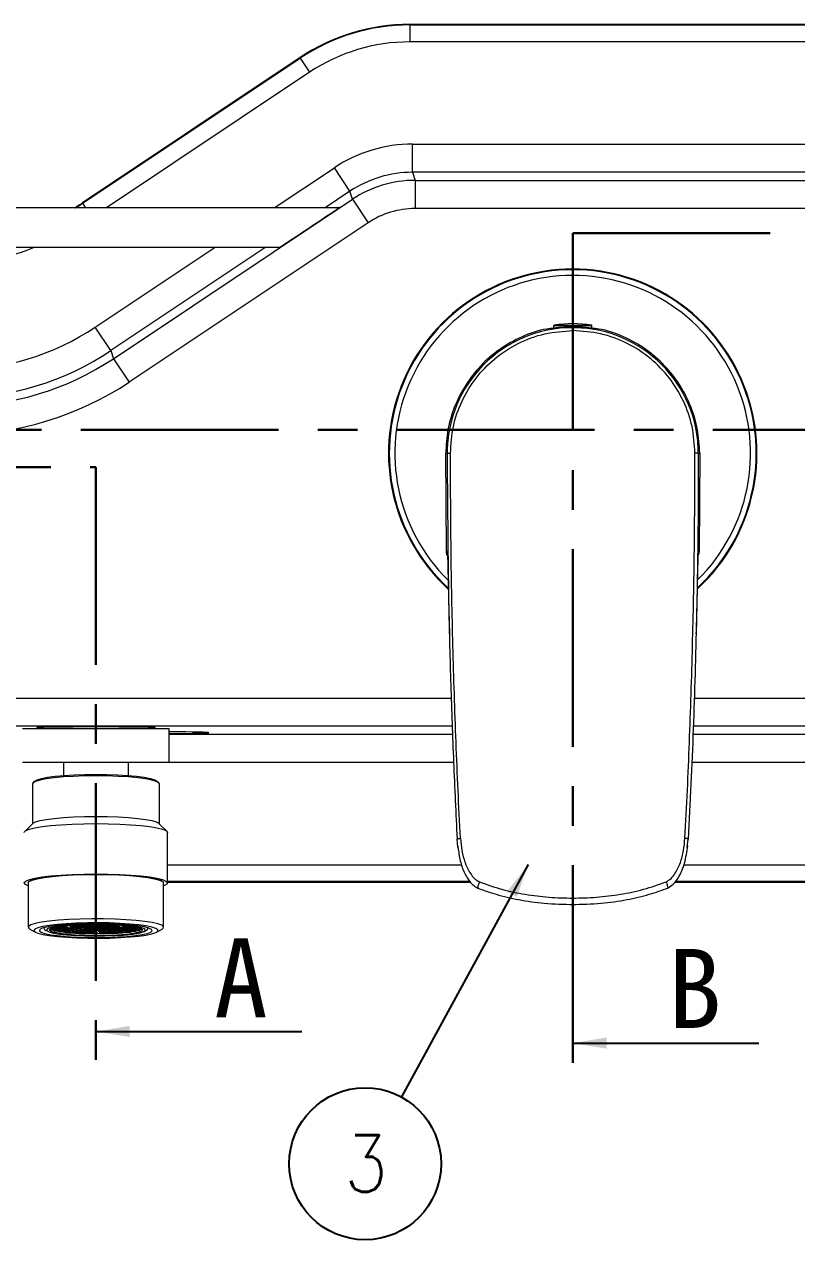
# Model space of a CAD drawing. Extents: x 14808 to 20058, y -13198 to -11680.
# Drawn here: x 14981.6 to 15050.1, y -12928.8 to -12821.1 of the extents above; entities that cross this region are included whole.
import ezdxf

# ---------------------------------------------------------------- set-up
doc = ezdxf.new("R2010")
doc.units = 0
doc.header["$LTSCALE"] = 7
doc.header["$MEASUREMENT"] = 0
doc.linetypes.add('CENTER', pattern=[2, 1.25, -0.25, 0.25, -0.25])
doc.layers.get('0').update_dxf_attribs({"color": 2, "linetype": 'CONTINUOUS'})
doc.styles.add('GHS', font='romans', dxfattribs={"bigfont": 'ghs'})
doc.styles.add('TEXTSTYLE_0', font='txt.shx', dxfattribs={"width": 0.8, "bigfont": 'whgtxt.shx'})
doc.dimstyles.new('STANDARD$7', dxfattribs={"dimtxt": 3.5, "dimasz": 3, "dimexe": 1, "dimexo": 0.0625, "dimgap": 1, "dimtad": 1, "dimdec": 4, "dimzin": 0, "dimdsep": 46, "dimtxsty": 'GHS', "dimcen": 1, "dimclrt": 2, "dimadec": 0, "dimazin": 0, "dimtfac": 1, "dimtdec": 4, "dimtofl": 0, "dimtmove": 0, "dimatfit": 3, "dimfxl": 1, "dimtolj": 1, "dimtzin": 0, "dimarcsym": 0})

# ---------------------------------------------------------------- blocks, each defined once
blk = doc.blocks.new('A$C47D7712E')
at = {"color": 2}
blk.add_circle((3.366, 3.366), 3.366, dxfattribs=at)
at = {"color": 2, "insert": (3.41, 3.376), "char_height": 2.5, "width": 5.41323, "attachment_point": 5, "style": 'TEXTSTYLE_0'}
blk.add_mtext('{\\W0.9;3}', dxfattribs=at)
blk = doc.blocks.new('A$C25E94B78')
at = {"color": 1, "linetype": 'CENTER', "lineweight": 30}
for p, q in [((-20.5, 9.745), (-20.5, -27.655)), ((-20.5, 9.745), (7.125, 9.745)), ((22.458, 1.04), (-106.438, 1.04)), ((-94.375, -0.619), (-41.625, -0.619)), ((-41.625, -0.619), (-41.625, -27.832))]:
    blk.add_line(p, q, dxfattribs=at)
blk = doc.blocks.new('A$C28CA061E')
at = {"color": 7, "linetype": 'Continuous', "lineweight": 15}
for p, q in [((70.149, 40.481), (70.157, 40.454)), ((105.625, 40.481), (70.149, 40.481)), ((70.157, 40.454), (105.599, 40.454)), ((70.157, 40.454), (70.157, 39.704)), ((105.599, 39.704), (70.157, 39.704)), ((65.296, 39.011), (55.649, 32.58)), ((55.657, 32.554), (65.304, 38.985)), ((65.304, 38.985), (65.296, 39.011)), ((65.304, 38.985), (65.72, 38.361)), ((70.28, 33.929), (70.28, 35.178)), ((70.28, 35.178), (107.349, 35.178)), ((67.506, 33.089), (66.813, 34.129)), ((70.28, 33.929), (70.388, 33.571)), ((107.349, 33.929), (70.28, 33.929)), ((70.388, 33.571), (107.14, 33.571)), ((70.388, 33.571), (70.388, 32.322)), ((67.614, 32.732), (67.506, 33.089)), ((67.014, 32.356), (6, 32.356)), ((55.649, 32.58), (55.657, 32.554)), ((57.023, 25.671), (67.614, 32.732)), ((67.614, 32.732), (68.308, 31.692)), ((107.14, 32.322), (70.388, 32.322)), ((68.308, 31.692), (57.716, 24.631)), ((6, 30.606), (64.389, 30.606)), ((56.915, 26.028), (56.221, 27.068)), ((76.525, 27.131), (76.525, 27.022)), ((77.052, 27.035), (76.816, 27.017)), ((77.934, 27.017), (77.813, 27.026)), ((78.225, 27.022), (78.225, 27.131)), ((56.915, 26.028), (57.023, 25.671)), ((57.023, 25.671), (57.716, 24.631)), ((71.837, 22.026), (71.833, 21.969)), ((82.918, 21.946), (82.913, 22.026)), ((71.779, 17.146), (71.75, 21.481)), ((71.81, 21.481), (71.75, 21.481)), ((83, 21.481), (82.971, 17.146)), ((71.906, 13.541), (71.907, 13.48)), ((82.843, 13.48), (82.844, 13.541)), ((59.5, 9.282), (53, 9.282)), ((53.625, 9.324), (53.625, 9.282)), ((58.875, 9.282), (58.875, 9.324)), ((59.5, 7.782), (59.5, 9.282)), ((59.5, 7.782), (53, 7.782)), ((54.813, 7.782), (54.813, 7.206)), ((57.688, 7.206), (57.688, 7.782)), ((53.438, 6.841), (53.438, 5.065)), ((53.534, 6.959), (53.46, 6.886)), ((59.04, 6.886), (58.966, 6.959)), ((59.063, 5.065), (59.063, 6.841)), ((53.46, 5.087), (53.1, 4.733)), ((59.4, 4.733), (59.04, 5.087)), ((59.425, 2.451), (59.425, 4.683)), ((72.292, 4.038), (72.254, 4.393)), ((82.452, 4.016), (82.496, 4.393)), ((53.25, 2.451), (53.25, 0.486)), ((59.25, 0.486), (59.25, 2.451)), ((59.425, 2.481), (72.847, 2.481)), ((81.89, 2.481), (105.625, 2.481)), ((54.729, 0.541), (54.844, 0.534)), ((54.844, 0.556), (54.844, 0.534)), ((54.844, 0.534), (54.995, 0.547)), ((54.983, 0.569), (54.974, 0.57)), ((54.995, 0.547), (54.983, 0.569)), ((55.058, 0.57), (55.208, 0.582)), ((55.07, 0.547), (55.058, 0.57)), ((55.07, 0.57), (55.07, 0.547)), ((55.231, 0.537), (55.07, 0.547)), ((55.208, 0.582), (55.37, 0.572)), ((55.231, 0.581), (55.231, 0.537)), ((55.381, 0.55), (55.231, 0.537)), ((55.241, 0.592), (55.242, 0.59)), ((55.242, 0.592), (55.242, 0.59)), ((55.242, 0.59), (55.403, 0.58)), ((55.273, 0.529), (55.423, 0.542)), ((55.37, 0.572), (55.381, 0.55)), ((55.403, 0.602), (55.403, 0.58)), ((55.403, 0.58), (55.554, 0.593)), ((55.423, 0.542), (55.585, 0.532)), ((55.595, 0.585), (55.445, 0.573)), ((55.445, 0.573), (55.456, 0.55)), ((55.446, 0.54), (55.446, 0.497)), ((55.456, 0.574), (55.456, 0.55)), ((55.456, 0.55), (55.618, 0.54)), ((55.554, 0.593), (55.545, 0.609)), ((55.757, 0.575), (55.595, 0.585)), ((55.618, 0.584), (55.618, 0.54)), ((55.618, 0.54), (55.768, 0.553)), ((55.619, 0.612), (55.629, 0.593)), ((55.629, 0.613), (55.629, 0.593)), ((55.629, 0.593), (55.79, 0.583)), ((55.81, 0.545), (55.659, 0.532)), ((55.768, 0.553), (55.757, 0.575)), ((55.79, 0.618), (55.79, 0.583)), ((55.79, 0.583), (55.94, 0.596)), ((55.971, 0.535), (55.81, 0.545)), ((55.982, 0.588), (55.832, 0.576)), ((55.832, 0.576), (55.843, 0.553)), ((55.832, 0.543), (55.832, 0.5)), ((55.843, 0.577), (55.843, 0.553)), ((55.843, 0.553), (56.005, 0.543)), ((55.929, 0.618), (55.89, 0.621)), ((55.94, 0.596), (55.929, 0.618)), ((56.144, 0.578), (55.982, 0.588)), ((56.06, 0.624), (56.004, 0.619)), ((56.004, 0.619), (56.015, 0.596)), ((56.005, 0.587), (56.005, 0.543)), ((56.005, 0.543), (56.155, 0.556)), ((56.015, 0.62), (56.015, 0.596)), ((56.015, 0.596), (56.177, 0.586)), ((56.196, 0.548), (56.046, 0.535)), ((56.155, 0.556), (56.144, 0.578)), ((56.177, 0.625), (56.177, 0.586)), ((56.177, 0.586), (56.327, 0.599)), ((56.358, 0.538), (56.196, 0.548)), ((56.369, 0.591), (56.218, 0.579)), ((56.218, 0.579), (56.23, 0.556)), ((56.219, 0.546), (56.219, 0.503)), ((56.23, 0.58), (56.23, 0.556)), ((56.23, 0.556), (56.391, 0.546)), ((56.316, 0.621), (56.263, 0.625)), ((56.327, 0.599), (56.316, 0.621)), ((56.53, 0.581), (56.369, 0.591)), ((56.413, 0.624), (56.391, 0.622)), ((56.391, 0.622), (56.402, 0.6)), ((56.391, 0.59), (56.391, 0.546)), ((56.391, 0.546), (56.542, 0.559)), ((56.402, 0.623), (56.402, 0.6)), ((56.402, 0.6), (56.564, 0.59)), ((56.583, 0.551), (56.433, 0.538)), ((56.433, 0.538), (56.444, 0.516)), ((56.444, 0.539), (56.444, 0.516)), ((56.542, 0.559), (56.53, 0.581)), ((56.564, 0.622), (56.564, 0.59)), ((56.564, 0.59), (56.714, 0.602)), ((56.745, 0.541), (56.583, 0.551)), ((56.755, 0.594), (56.605, 0.582)), ((56.605, 0.582), (56.616, 0.559)), ((56.606, 0.549), (56.606, 0.506)), ((56.616, 0.583), (56.616, 0.559)), ((56.616, 0.559), (56.778, 0.549)), ((56.714, 0.602), (56.706, 0.618)), ((56.756, 0.518), (56.745, 0.541)), ((56.917, 0.584), (56.755, 0.594)), ((56.778, 0.593), (56.778, 0.549)), ((56.778, 0.549), (56.928, 0.562)), ((56.782, 0.616), (56.789, 0.603)), ((56.789, 0.616), (56.789, 0.603)), ((56.789, 0.603), (56.95, 0.593)), ((56.97, 0.554), (56.82, 0.541)), ((56.82, 0.541), (56.831, 0.519)), ((56.831, 0.542), (56.831, 0.519)), ((56.928, 0.562), (56.917, 0.584)), ((56.95, 0.609), (56.95, 0.593)), ((56.95, 0.593), (57.077, 0.603)), ((57.132, 0.544), (56.97, 0.554)), ((57.142, 0.597), (56.992, 0.585)), ((56.992, 0.585), (57.003, 0.562)), ((56.993, 0.553), (56.993, 0.509)), ((57.003, 0.586), (57.003, 0.562)), ((57.003, 0.562), (57.165, 0.552)), ((57.143, 0.521), (57.132, 0.544)), ((57.304, 0.587), (57.142, 0.597)), ((57.165, 0.596), (57.165, 0.552)), ((57.165, 0.552), (57.315, 0.565)), ((57.315, 0.565), (57.304, 0.587)), ((57.381, 0.583), (57.39, 0.565)), ((57.39, 0.582), (57.39, 0.565)), ((57.39, 0.565), (57.552, 0.555)), ((57.552, 0.567), (57.552, 0.555)), ((57.552, 0.555), (57.613, 0.56)), ((57.67, 0.554), (57.593, 0.548)), ((57.593, 0.548), (57.604, 0.525)), ((57.604, 0.548), (57.604, 0.525)), ((57.766, 0.542), (57.766, 0.515)), ((53.322, 0.404), (53.566, 0.268)), ((54.214, 0.401), (54.294, 0.396)), ((54.328, 0.404), (54.217, 0.411)), ((54.306, 0.373), (54.269, 0.37)), ((54.291, 0.448), (54.305, 0.449)), ((54.347, 0.366), (54.292, 0.361)), ((54.294, 0.396), (54.306, 0.373)), ((54.305, 0.449), (54.467, 0.439)), ((54.32, 0.363), (54.32, 0.351)), ((54.328, 0.448), (54.328, 0.404)), ((54.478, 0.417), (54.328, 0.404)), ((54.338, 0.457), (54.335, 0.463)), ((54.338, 0.464), (54.338, 0.457)), ((54.5, 0.447), (54.338, 0.457)), ((54.509, 0.356), (54.347, 0.366)), ((54.369, 0.396), (54.519, 0.409)), ((54.381, 0.374), (54.369, 0.396)), ((54.37, 0.364), (54.37, 0.336)), ((54.381, 0.397), (54.381, 0.374)), ((54.542, 0.364), (54.381, 0.374)), ((54.415, 0.324), (54.52, 0.333)), ((54.43, 0.488), (54.477, 0.492)), ((54.562, 0.325), (54.451, 0.316)), ((54.467, 0.439), (54.478, 0.417)), ((54.477, 0.492), (54.639, 0.482)), ((54.5, 0.491), (54.5, 0.447)), ((54.65, 0.46), (54.5, 0.447)), ((54.504, 0.321), (54.504, 0.305)), ((54.508, 0.505), (54.511, 0.501)), ((54.52, 0.333), (54.509, 0.356)), ((54.511, 0.506), (54.511, 0.501)), ((54.511, 0.501), (54.672, 0.491)), ((54.519, 0.409), (54.681, 0.399)), ((54.541, 0.44), (54.692, 0.452)), ((54.553, 0.417), (54.541, 0.44)), ((54.542, 0.407), (54.542, 0.364)), ((54.692, 0.376), (54.542, 0.364)), ((54.553, 0.441), (54.553, 0.417)), ((54.714, 0.407), (54.553, 0.417)), ((54.723, 0.315), (54.562, 0.325)), ((54.584, 0.356), (54.734, 0.369)), ((54.595, 0.334), (54.584, 0.356)), ((54.584, 0.324), (54.584, 0.29)), ((54.595, 0.357), (54.595, 0.334)), ((54.757, 0.324), (54.595, 0.334)), ((54.624, 0.284), (54.735, 0.293)), ((54.639, 0.482), (54.65, 0.46)), ((54.776, 0.285), (54.671, 0.276)), ((54.672, 0.533), (54.672, 0.491)), ((54.672, 0.491), (54.822, 0.503)), ((54.811, 0.526), (54.678, 0.534)), ((54.681, 0.399), (54.692, 0.376)), ((54.692, 0.452), (54.853, 0.442)), ((54.714, 0.483), (54.864, 0.495)), ((54.725, 0.461), (54.714, 0.483)), ((54.714, 0.451), (54.714, 0.407)), ((54.865, 0.42), (54.714, 0.407)), ((54.735, 0.293), (54.723, 0.315)), ((54.725, 0.484), (54.725, 0.461)), ((54.887, 0.45), (54.725, 0.461)), ((54.734, 0.369), (54.896, 0.359)), ((54.756, 0.399), (54.906, 0.412)), ((54.767, 0.377), (54.756, 0.399)), ((54.757, 0.367), (54.757, 0.324)), ((54.907, 0.336), (54.757, 0.324)), ((54.767, 0.4), (54.767, 0.377)), ((54.929, 0.367), (54.767, 0.377)), ((54.938, 0.275), (54.776, 0.285)), ((54.798, 0.316), (54.948, 0.328)), ((54.81, 0.293), (54.798, 0.316)), ((54.81, 0.317), (54.81, 0.293)), ((54.971, 0.283), (54.81, 0.293)), ((54.822, 0.503), (54.811, 0.526)), ((54.819, 0.282), (54.819, 0.257)), ((54.853, 0.442), (54.865, 0.42)), ((54.864, 0.495), (55.026, 0.485)), ((54.887, 0.494), (54.887, 0.45)), ((55.037, 0.463), (54.887, 0.45)), ((54.894, 0.248), (54.949, 0.253)), ((54.896, 0.359), (54.907, 0.336)), ((54.906, 0.412), (55.068, 0.402)), ((54.928, 0.443), (55.078, 0.455)), ((54.94, 0.42), (54.928, 0.443)), ((54.929, 0.41), (54.929, 0.367)), ((55.079, 0.379), (54.929, 0.367)), ((54.949, 0.253), (54.938, 0.275)), ((54.94, 0.444), (54.94, 0.42)), ((55.101, 0.41), (54.94, 0.42)), ((54.948, 0.328), (55.11, 0.318)), ((54.954, 0.242), (54.991, 0.245)), ((54.97, 0.359), (55.121, 0.372)), ((54.982, 0.337), (54.97, 0.359)), ((54.971, 0.327), (54.971, 0.283)), ((55.121, 0.296), (54.971, 0.283)), ((54.982, 0.36), (54.982, 0.337)), ((55.143, 0.327), (54.982, 0.337)), ((54.991, 0.245), (55.152, 0.235)), ((55.013, 0.276), (55.163, 0.288)), ((55.024, 0.253), (55.013, 0.276)), ((55.024, 0.277), (55.024, 0.253)), ((55.186, 0.243), (55.024, 0.253)), ((55.026, 0.485), (55.037, 0.463)), ((55.068, 0.402), (55.079, 0.379)), ((55.078, 0.455), (55.24, 0.445)), ((55.251, 0.498), (55.1, 0.486)), ((55.1, 0.486), (55.112, 0.464)), ((55.101, 0.454), (55.101, 0.41)), ((55.251, 0.423), (55.101, 0.41)), ((55.11, 0.318), (55.121, 0.296)), ((55.112, 0.487), (55.112, 0.464)), ((55.112, 0.464), (55.273, 0.454)), ((55.121, 0.372), (55.282, 0.362)), ((55.143, 0.402), (55.293, 0.415)), ((55.154, 0.38), (55.143, 0.402)), ((55.143, 0.37), (55.143, 0.327)), ((55.294, 0.339), (55.143, 0.327)), ((55.151, 0.235), (55.151, 0.224)), ((55.152, 0.235), (55.158, 0.224)), ((55.154, 0.403), (55.154, 0.38)), ((55.316, 0.37), (55.154, 0.38)), ((55.163, 0.288), (55.325, 0.278)), ((55.185, 0.319), (55.335, 0.331)), ((55.196, 0.296), (55.185, 0.319)), ((55.186, 0.287), (55.186, 0.243)), ((55.336, 0.256), (55.186, 0.243)), ((55.196, 0.32), (55.196, 0.296)), ((55.358, 0.286), (55.196, 0.296)), ((55.227, 0.235), (55.377, 0.248)), ((55.236, 0.218), (55.227, 0.235)), ((55.238, 0.236), (55.238, 0.218)), ((55.24, 0.445), (55.251, 0.423)), ((55.412, 0.488), (55.251, 0.498)), ((55.284, 0.507), (55.273, 0.529)), ((55.273, 0.497), (55.273, 0.454)), ((55.273, 0.454), (55.424, 0.466)), ((55.282, 0.362), (55.294, 0.339)), ((55.284, 0.53), (55.284, 0.507)), ((55.446, 0.497), (55.284, 0.507)), ((55.293, 0.415), (55.455, 0.405)), ((55.315, 0.446), (55.465, 0.458)), ((55.326, 0.423), (55.315, 0.446)), ((55.316, 0.414), (55.316, 0.37)), ((55.466, 0.382), (55.316, 0.37)), ((55.325, 0.278), (55.336, 0.256)), ((55.326, 0.447), (55.326, 0.423)), ((55.488, 0.413), (55.326, 0.423)), ((55.335, 0.331), (55.497, 0.321)), ((55.357, 0.362), (55.507, 0.375)), ((55.368, 0.34), (55.357, 0.362)), ((55.358, 0.33), (55.358, 0.286)), ((55.508, 0.299), (55.358, 0.286)), ((55.368, 0.363), (55.368, 0.34)), ((55.53, 0.33), (55.368, 0.34)), ((55.377, 0.248), (55.539, 0.238)), ((55.399, 0.279), (55.55, 0.291)), ((55.411, 0.256), (55.399, 0.279)), ((55.4, 0.246), (55.4, 0.207)), ((55.411, 0.28), (55.411, 0.256)), ((55.572, 0.246), (55.411, 0.256)), ((55.424, 0.466), (55.412, 0.488)), ((55.55, 0.215), (55.433, 0.206)), ((55.596, 0.509), (55.446, 0.497)), ((55.455, 0.405), (55.466, 0.382)), ((55.465, 0.458), (55.627, 0.448)), ((55.487, 0.489), (55.637, 0.501)), ((55.499, 0.467), (55.487, 0.489)), ((55.488, 0.457), (55.488, 0.413)), ((55.638, 0.426), (55.488, 0.413)), ((55.497, 0.321), (55.508, 0.299)), ((55.499, 0.49), (55.499, 0.467)), ((55.66, 0.457), (55.499, 0.467)), ((55.507, 0.375), (55.669, 0.365)), ((55.517, 0.201), (55.592, 0.208)), ((55.529, 0.405), (55.68, 0.418)), ((55.541, 0.383), (55.529, 0.405)), ((55.53, 0.373), (55.53, 0.33)), ((55.68, 0.342), (55.53, 0.33)), ((55.539, 0.238), (55.55, 0.215)), ((55.541, 0.406), (55.541, 0.383)), ((55.702, 0.373), (55.541, 0.383)), ((55.55, 0.291), (55.711, 0.281)), ((55.572, 0.322), (55.722, 0.334)), ((55.583, 0.299), (55.572, 0.322)), ((55.572, 0.29), (55.572, 0.246)), ((55.723, 0.259), (55.572, 0.246)), ((55.583, 0.323), (55.583, 0.299)), ((55.745, 0.289), (55.583, 0.299)), ((55.585, 0.532), (55.596, 0.509)), ((55.592, 0.208), (55.753, 0.198)), ((55.614, 0.238), (55.764, 0.251)), ((55.625, 0.216), (55.614, 0.238)), ((55.625, 0.239), (55.625, 0.216)), ((55.787, 0.206), (55.625, 0.216)), ((55.627, 0.448), (55.638, 0.426)), ((55.637, 0.501), (55.799, 0.491)), ((55.659, 0.532), (55.671, 0.51)), ((55.66, 0.5), (55.66, 0.457)), ((55.81, 0.469), (55.66, 0.457)), ((55.669, 0.365), (55.68, 0.342)), ((55.671, 0.533), (55.671, 0.51)), ((55.671, 0.51), (55.832, 0.5)), ((55.68, 0.418), (55.841, 0.408)), ((55.702, 0.449), (55.852, 0.461)), ((55.713, 0.426), (55.702, 0.449)), ((55.702, 0.417), (55.702, 0.373)), ((55.853, 0.385), (55.702, 0.373)), ((55.711, 0.281), (55.723, 0.259)), ((55.713, 0.45), (55.713, 0.426)), ((55.875, 0.416), (55.713, 0.426)), ((55.722, 0.334), (55.884, 0.324)), ((55.744, 0.365), (55.894, 0.378)), ((55.755, 0.343), (55.744, 0.365)), ((55.745, 0.333), (55.745, 0.289)), ((55.895, 0.302), (55.745, 0.289)), ((55.753, 0.198), (55.756, 0.192)), ((55.755, 0.366), (55.755, 0.343)), ((55.917, 0.333), (55.755, 0.343)), ((55.764, 0.251), (55.926, 0.241)), ((55.786, 0.282), (55.936, 0.294)), ((55.797, 0.259), (55.786, 0.282)), ((55.787, 0.249), (55.787, 0.206)), ((55.937, 0.218), (55.787, 0.206)), ((55.797, 0.283), (55.797, 0.259)), ((55.959, 0.249), (55.797, 0.259)), ((55.799, 0.491), (55.81, 0.469)), ((55.979, 0.211), (55.828, 0.198)), ((55.828, 0.198), (55.832, 0.19)), ((55.832, 0.5), (55.983, 0.512)), ((55.838, 0.199), (55.838, 0.19)), ((55.841, 0.408), (55.853, 0.385)), ((55.852, 0.461), (56.014, 0.451)), ((56.024, 0.505), (55.874, 0.492)), ((55.874, 0.492), (55.885, 0.47)), ((55.875, 0.46), (55.875, 0.416)), ((56.025, 0.429), (55.875, 0.416)), ((55.884, 0.324), (55.895, 0.302)), ((55.885, 0.493), (55.885, 0.47)), ((55.885, 0.47), (56.047, 0.46)), ((55.894, 0.378), (56.056, 0.368)), ((55.916, 0.409), (56.066, 0.421)), ((55.927, 0.386), (55.916, 0.409)), ((55.917, 0.376), (55.917, 0.333)), ((56.067, 0.345), (55.917, 0.333)), ((55.926, 0.241), (55.937, 0.218)), ((55.927, 0.409), (55.927, 0.386)), ((56.089, 0.376), (55.927, 0.386)), ((55.936, 0.294), (56.098, 0.284)), ((55.958, 0.325), (56.109, 0.337)), ((55.97, 0.303), (55.958, 0.325)), ((55.959, 0.293), (55.959, 0.249)), ((56.109, 0.262), (55.959, 0.249)), ((55.97, 0.326), (55.97, 0.303)), ((56.131, 0.293), (55.97, 0.303)), ((55.983, 0.512), (55.971, 0.535)), ((56.14, 0.201), (55.979, 0.211)), ((56.151, 0.254), (56.001, 0.241)), ((56.001, 0.241), (56.012, 0.219)), ((56.012, 0.242), (56.012, 0.219)), ((56.012, 0.219), (56.174, 0.209)), ((56.014, 0.451), (56.025, 0.429)), ((56.186, 0.495), (56.024, 0.505)), ((56.046, 0.535), (56.058, 0.513)), ((56.047, 0.503), (56.047, 0.46)), ((56.047, 0.46), (56.197, 0.472)), ((56.056, 0.368), (56.067, 0.345)), ((56.058, 0.536), (56.058, 0.513)), ((56.058, 0.513), (56.219, 0.503)), ((56.066, 0.421), (56.228, 0.411)), ((56.089, 0.42), (56.089, 0.376)), ((56.239, 0.389), (56.089, 0.376)), ((56.098, 0.284), (56.109, 0.262)), ((56.105, 0.203), (56.105, 0.185)), ((56.109, 0.337), (56.27, 0.327)), ((56.131, 0.368), (56.281, 0.381)), ((56.142, 0.346), (56.131, 0.368)), ((56.131, 0.336), (56.131, 0.293)), ((56.282, 0.305), (56.131, 0.293)), ((56.148, 0.185), (56.14, 0.201)), ((56.142, 0.369), (56.142, 0.346)), ((56.304, 0.336), (56.142, 0.346)), ((56.312, 0.244), (56.151, 0.254)), ((56.174, 0.252), (56.174, 0.209)), ((56.174, 0.209), (56.324, 0.221)), ((56.197, 0.472), (56.186, 0.495)), ((56.365, 0.214), (56.215, 0.201)), ((56.215, 0.201), (56.223, 0.185)), ((56.219, 0.503), (56.369, 0.515)), ((56.226, 0.202), (56.226, 0.185)), ((56.228, 0.411), (56.239, 0.389)), ((56.411, 0.508), (56.261, 0.495)), ((56.261, 0.495), (56.272, 0.473)), ((56.27, 0.327), (56.282, 0.305)), ((56.272, 0.496), (56.272, 0.473)), ((56.272, 0.473), (56.434, 0.463)), ((56.281, 0.381), (56.442, 0.371)), ((56.303, 0.412), (56.453, 0.424)), ((56.314, 0.389), (56.303, 0.412)), ((56.304, 0.379), (56.304, 0.336)), ((56.454, 0.348), (56.304, 0.336)), ((56.307, 0.209), (56.307, 0.185)), ((56.324, 0.221), (56.312, 0.244)), ((56.314, 0.413), (56.314, 0.389)), ((56.476, 0.379), (56.314, 0.389)), ((56.495, 0.34), (56.345, 0.328)), ((56.345, 0.328), (56.356, 0.306)), ((56.356, 0.329), (56.356, 0.306)), ((56.356, 0.306), (56.518, 0.296)), ((56.369, 0.515), (56.358, 0.538)), ((56.527, 0.204), (56.365, 0.214)), ((56.538, 0.257), (56.387, 0.244)), ((56.387, 0.244), (56.399, 0.222)), ((56.399, 0.245), (56.399, 0.222)), ((56.399, 0.222), (56.56, 0.212)), ((56.573, 0.498), (56.411, 0.508)), ((56.434, 0.506), (56.434, 0.463)), ((56.434, 0.463), (56.584, 0.475)), ((56.442, 0.371), (56.454, 0.348)), ((56.444, 0.516), (56.606, 0.506)), ((56.453, 0.424), (56.615, 0.414)), ((56.464, 0.208), (56.464, 0.186)), ((56.625, 0.467), (56.475, 0.455)), ((56.475, 0.455), (56.486, 0.432)), ((56.476, 0.423), (56.476, 0.379)), ((56.626, 0.392), (56.476, 0.379)), ((56.486, 0.456), (56.486, 0.432)), ((56.486, 0.432), (56.648, 0.422)), ((56.657, 0.33), (56.495, 0.34)), ((56.517, 0.371), (56.668, 0.384)), ((56.529, 0.349), (56.517, 0.371)), ((56.518, 0.339), (56.518, 0.296)), ((56.518, 0.296), (56.668, 0.308)), ((56.535, 0.187), (56.527, 0.204)), ((56.529, 0.372), (56.529, 0.349)), ((56.69, 0.339), (56.529, 0.349)), ((56.699, 0.247), (56.538, 0.257)), ((56.56, 0.288), (56.71, 0.3)), ((56.571, 0.265), (56.56, 0.288)), ((56.56, 0.256), (56.56, 0.212)), ((56.56, 0.212), (56.711, 0.224)), ((56.571, 0.289), (56.571, 0.265)), ((56.733, 0.255), (56.571, 0.265)), ((56.584, 0.475), (56.573, 0.498)), ((56.752, 0.217), (56.602, 0.204)), ((56.602, 0.204), (56.61, 0.189)), ((56.606, 0.506), (56.756, 0.518)), ((56.613, 0.205), (56.613, 0.189)), ((56.615, 0.414), (56.626, 0.392)), ((56.787, 0.457), (56.625, 0.467)), ((56.798, 0.511), (56.647, 0.498)), ((56.647, 0.498), (56.659, 0.476)), ((56.648, 0.466), (56.648, 0.422)), ((56.648, 0.422), (56.798, 0.435)), ((56.668, 0.308), (56.657, 0.33)), ((56.659, 0.499), (56.659, 0.476)), ((56.659, 0.476), (56.82, 0.466)), ((56.663, 0.209), (56.663, 0.19)), ((56.668, 0.384), (56.829, 0.374)), ((56.84, 0.427), (56.69, 0.415)), ((56.69, 0.415), (56.701, 0.392)), ((56.69, 0.382), (56.69, 0.339)), ((56.841, 0.351), (56.69, 0.339)), ((56.711, 0.224), (56.699, 0.247)), ((56.701, 0.416), (56.701, 0.392)), ((56.701, 0.392), (56.863, 0.382)), ((56.71, 0.3), (56.871, 0.29)), ((56.732, 0.331), (56.882, 0.344)), ((56.743, 0.309), (56.732, 0.331)), ((56.733, 0.299), (56.733, 0.255)), ((56.883, 0.268), (56.733, 0.255)), ((56.743, 0.332), (56.743, 0.309)), ((56.905, 0.299), (56.743, 0.309)), ((56.914, 0.207), (56.752, 0.217)), ((56.774, 0.248), (56.924, 0.26)), ((56.785, 0.225), (56.774, 0.248)), ((56.785, 0.248), (56.785, 0.225)), ((56.947, 0.215), (56.785, 0.225)), ((56.798, 0.435), (56.787, 0.457)), ((56.959, 0.501), (56.798, 0.511)), ((56.82, 0.509), (56.82, 0.466)), ((56.82, 0.466), (56.971, 0.478)), ((56.829, 0.374), (56.841, 0.351)), ((56.831, 0.519), (56.993, 0.509)), ((57.001, 0.417), (56.84, 0.427)), ((57.012, 0.47), (56.862, 0.458)), ((56.862, 0.458), (56.873, 0.435)), ((56.863, 0.426), (56.863, 0.382)), ((56.863, 0.382), (57.013, 0.395)), ((56.871, 0.29), (56.883, 0.268)), ((56.873, 0.459), (56.873, 0.435)), ((56.873, 0.435), (57.035, 0.425)), ((56.882, 0.344), (57.044, 0.334)), ((57.054, 0.387), (56.904, 0.374)), ((56.904, 0.374), (56.915, 0.352)), ((56.905, 0.342), (56.905, 0.299)), ((57.055, 0.311), (56.905, 0.299)), ((56.918, 0.198), (56.914, 0.207)), ((56.915, 0.375), (56.915, 0.352)), ((56.915, 0.352), (57.077, 0.342)), ((56.924, 0.26), (57.086, 0.25)), ((56.946, 0.291), (57.097, 0.303)), ((56.958, 0.268), (56.946, 0.291)), ((56.947, 0.259), (56.947, 0.215)), ((57.097, 0.228), (56.947, 0.215)), ((56.958, 0.292), (56.958, 0.268)), ((57.119, 0.258), (56.958, 0.268)), ((56.971, 0.478), (56.959, 0.501)), ((56.989, 0.207), (57.139, 0.22)), ((56.991, 0.202), (56.989, 0.207)), ((56.993, 0.509), (57.143, 0.521)), ((56.997, 0.208), (56.997, 0.202)), ((57.013, 0.395), (57.001, 0.417)), ((57.174, 0.46), (57.012, 0.47)), ((57.034, 0.501), (57.184, 0.514)), ((57.045, 0.479), (57.034, 0.501)), ((57.035, 0.469), (57.035, 0.425)), ((57.035, 0.425), (57.185, 0.438)), ((57.044, 0.334), (57.055, 0.311)), ((57.045, 0.502), (57.045, 0.479)), ((57.207, 0.469), (57.045, 0.479)), ((57.216, 0.377), (57.054, 0.387)), ((57.227, 0.43), (57.076, 0.418)), ((57.076, 0.418), (57.088, 0.395)), ((57.077, 0.385), (57.077, 0.342)), ((57.077, 0.342), (57.227, 0.354)), ((57.086, 0.25), (57.097, 0.228)), ((57.088, 0.419), (57.088, 0.395)), ((57.088, 0.395), (57.249, 0.385)), ((57.097, 0.303), (57.258, 0.293)), ((57.269, 0.347), (57.119, 0.334)), ((57.119, 0.334), (57.13, 0.312)), ((57.119, 0.302), (57.119, 0.258)), ((57.27, 0.271), (57.119, 0.258)), ((57.13, 0.335), (57.13, 0.312)), ((57.13, 0.312), (57.292, 0.302)), ((57.139, 0.22), (57.219, 0.215)), ((57.161, 0.251), (57.311, 0.263)), ((57.172, 0.228), (57.161, 0.251)), ((57.172, 0.252), (57.172, 0.228)), ((57.298, 0.22), (57.172, 0.228)), ((57.185, 0.438), (57.174, 0.46)), ((57.184, 0.514), (57.346, 0.504)), ((57.207, 0.512), (57.207, 0.469)), ((57.357, 0.481), (57.207, 0.469)), ((57.227, 0.354), (57.216, 0.377)), ((57.388, 0.42), (57.227, 0.43)), ((57.399, 0.473), (57.249, 0.461)), ((57.249, 0.461), (57.26, 0.438)), ((57.249, 0.429), (57.249, 0.385)), ((57.249, 0.385), (57.4, 0.398)), ((57.258, 0.293), (57.27, 0.271)), ((57.26, 0.462), (57.26, 0.438)), ((57.26, 0.438), (57.422, 0.428)), ((57.43, 0.337), (57.269, 0.347)), ((57.441, 0.39), (57.291, 0.377)), ((57.291, 0.377), (57.302, 0.355)), ((57.292, 0.345), (57.292, 0.302)), ((57.292, 0.302), (57.442, 0.314)), ((57.302, 0.378), (57.302, 0.355)), ((57.302, 0.355), (57.464, 0.345)), ((57.311, 0.263), (57.473, 0.253)), ((57.483, 0.306), (57.333, 0.294)), ((57.333, 0.294), (57.344, 0.271)), ((57.334, 0.262), (57.334, 0.223)), ((57.344, 0.295), (57.344, 0.271)), ((57.344, 0.271), (57.506, 0.261)), ((57.346, 0.504), (57.357, 0.481)), ((57.4, 0.398), (57.388, 0.42)), ((57.56, 0.463), (57.399, 0.473)), ((57.571, 0.517), (57.421, 0.504)), ((57.421, 0.504), (57.432, 0.482)), ((57.422, 0.472), (57.422, 0.428)), ((57.422, 0.428), (57.572, 0.441)), ((57.442, 0.314), (57.43, 0.337)), ((57.432, 0.505), (57.432, 0.482)), ((57.432, 0.482), (57.594, 0.472)), ((57.603, 0.38), (57.441, 0.39)), ((57.613, 0.433), (57.463, 0.421)), ((57.463, 0.421), (57.474, 0.398)), ((57.464, 0.388), (57.464, 0.345)), ((57.464, 0.345), (57.614, 0.357)), ((57.473, 0.253), (57.482, 0.235)), ((57.474, 0.422), (57.474, 0.398)), ((57.474, 0.398), (57.636, 0.388)), ((57.645, 0.296), (57.483, 0.306)), ((57.656, 0.35), (57.505, 0.337)), ((57.505, 0.337), (57.517, 0.315)), ((57.506, 0.305), (57.506, 0.261)), ((57.506, 0.261), (57.656, 0.274)), ((57.517, 0.338), (57.517, 0.315)), ((57.517, 0.315), (57.678, 0.305)), ((57.548, 0.254), (57.698, 0.266)), ((57.553, 0.242), (57.548, 0.254)), ((57.559, 0.255), (57.559, 0.243)), ((57.572, 0.441), (57.56, 0.463)), ((57.733, 0.507), (57.571, 0.517)), ((57.572, 0.256), (57.572, 0.244)), ((57.594, 0.515), (57.594, 0.472)), ((57.594, 0.472), (57.744, 0.484)), ((57.614, 0.357), (57.603, 0.38)), ((57.604, 0.525), (57.766, 0.515)), ((57.775, 0.423), (57.613, 0.433)), ((57.786, 0.476), (57.635, 0.464)), ((57.635, 0.464), (57.647, 0.442)), ((57.636, 0.432), (57.636, 0.388)), ((57.636, 0.388), (57.786, 0.401)), ((57.656, 0.274), (57.645, 0.296)), ((57.647, 0.465), (57.647, 0.442)), ((57.647, 0.442), (57.808, 0.432)), ((57.817, 0.34), (57.656, 0.35)), ((57.828, 0.393), (57.678, 0.38)), ((57.678, 0.38), (57.689, 0.358)), ((57.678, 0.348), (57.678, 0.305)), ((57.678, 0.305), (57.829, 0.317)), ((57.689, 0.381), (57.689, 0.358)), ((57.689, 0.358), (57.851, 0.348)), ((57.698, 0.266), (57.737, 0.264)), ((57.87, 0.309), (57.72, 0.297)), ((57.72, 0.297), (57.731, 0.274)), ((57.731, 0.298), (57.731, 0.274)), ((57.731, 0.274), (57.79, 0.271)), ((57.744, 0.484), (57.733, 0.507)), ((57.766, 0.515), (57.882, 0.525)), ((57.786, 0.401), (57.775, 0.423)), ((57.947, 0.466), (57.786, 0.476)), ((57.927, 0.517), (57.808, 0.507)), ((57.808, 0.507), (57.819, 0.485)), ((57.808, 0.475), (57.808, 0.432)), ((57.808, 0.432), (57.959, 0.444)), ((57.829, 0.317), (57.817, 0.34)), ((57.819, 0.508), (57.819, 0.485)), ((57.819, 0.485), (57.981, 0.475)), ((57.989, 0.383), (57.828, 0.393)), ((58, 0.436), (57.85, 0.424)), ((57.85, 0.424), (57.861, 0.401)), ((57.851, 0.391), (57.851, 0.348)), ((57.851, 0.348), (58.001, 0.36)), ((57.861, 0.425), (57.861, 0.401)), ((57.861, 0.401), (58.023, 0.391)), ((57.983, 0.302), (57.87, 0.309)), ((57.872, 0.309), (57.872, 0.283)), ((58.042, 0.353), (57.892, 0.34)), ((57.892, 0.34), (57.903, 0.318)), ((57.903, 0.341), (57.903, 0.318)), ((57.903, 0.318), (58.023, 0.31)), ((57.959, 0.444), (57.947, 0.466)), ((57.981, 0.507), (57.981, 0.475)), ((57.981, 0.475), (58.089, 0.484)), ((58.001, 0.36), (57.989, 0.383)), ((58.162, 0.426), (58, 0.436)), ((58.122, 0.475), (58.022, 0.467)), ((58.022, 0.467), (58.033, 0.445)), ((58.023, 0.435), (58.023, 0.391)), ((58.023, 0.391), (58.173, 0.404)), ((58.033, 0.468), (58.033, 0.445)), ((58.033, 0.445), (58.195, 0.435)), ((58.162, 0.345), (58.042, 0.353)), ((58.215, 0.396), (58.064, 0.383)), ((58.064, 0.383), (58.076, 0.361)), ((58.065, 0.351), (58.065, 0.32)), ((58.076, 0.384), (58.076, 0.361)), ((58.076, 0.361), (58.189, 0.354)), ((58.14, 0.347), (58.14, 0.339)), ((58.173, 0.404), (58.162, 0.426)), ((58.195, 0.453), (58.195, 0.435)), ((58.195, 0.435), (58.234, 0.438)), ((58.274, 0.392), (58.215, 0.396)), ((58.237, 0.427), (58.254, 0.428)), ((58.248, 0.404), (58.237, 0.427)), ((58.237, 0.395), (58.237, 0.373)), ((58.248, 0.428), (58.248, 0.404)), ((58.287, 0.402), (58.248, 0.404)), ((58.934, 0.268), (59.178, 0.404))]:
    blk.add_line(p, q, dxfattribs=at)
at = {"color": 8, "linetype": 'Continuous', "lineweight": 15}
for p, q in [((65.72, 38.361), (56.712, 32.356)), ((64.153, 32.356), (66.813, 34.129)), ((67.506, 33.089), (66.407, 32.356)), ((55.657, 32.554), (55.789, 32.356)), ((56.221, 27.068), (61.528, 30.606)), ((63.782, 30.606), (56.915, 26.028)), ((78.144, 27.131), (76.525, 27.131)), ((76.546, 27.156), (78.125, 27.156)), ((78.125, 27.156), (78.204, 27.156)), ((78.225, 27.131), (78.144, 27.131)), ((82.94, 21.481), (83, 21.481)), ((5.36, 10.64), (71.99, 10.64)), ((82.759, 10.64), (107.14, 10.64)), ((72.033, 9.39), (5.36, 9.39)), ((107.14, 9.39), (82.717, 9.39)), ((59.5, 9.033), (72.047, 9.033)), ((82.703, 9.033), (95.75, 9.033)), ((72.096, 7.783), (59.5, 7.783)), ((96.763, 7.783), (82.652, 7.783)), ((59.425, 3.257), (72.455, 3.257)), ((82.3, 3.257), (105.599, 3.257)), ((72.821, 2.507), (59.425, 2.507)), ((105.599, 2.507), (81.91, 2.507))]:
    blk.add_line(p, q, dxfattribs=at)
at = {"color": 7, "linetype": 'Continuous', "lineweight": 15, "flags": 128}
for points in [[(56.25, 7.192), (55.748, 7.187), (55.262, 7.17), (54.807, 7.143), (54.4, 7.106), (54.051, 7.06), (53.773, 7.008), (53.575, 6.95), (53.463, 6.889), (53.438, 6.841)], [(53.534, 6.959), (53.537, 6.962), (53.646, 7.021), (53.839, 7.078), (54.11, 7.129), (54.449, 7.173), (54.846, 7.209), (55.288, 7.236), (55.761, 7.252), (56.25, 7.257)], [(56.25, 7.257), (56.739, 7.252), (57.212, 7.236), (57.654, 7.209), (58.051, 7.173), (58.39, 7.129), (58.661, 7.078), (58.854, 7.021), (58.963, 6.962), (58.966, 6.959)], [(59.063, 6.841), (59.037, 6.889), (58.925, 6.95), (58.727, 7.008), (58.449, 7.06), (58.1, 7.106), (57.693, 7.143), (57.238, 7.17), (56.752, 7.187), (56.25, 7.192)], [(53.46, 5.087), (53.463, 5.09), (53.575, 5.152), (53.773, 5.209), (54.051, 5.262), (54.4, 5.307), (54.807, 5.344), (55.262, 5.372), (55.748, 5.388), (56.25, 5.394)], [(56.25, 5.394), (56.752, 5.388), (57.238, 5.372), (57.693, 5.344), (58.1, 5.307), (58.449, 5.262), (58.727, 5.209), (58.925, 5.152), (59.037, 5.09), (59.04, 5.087)], [(53.075, 4.683), (53.078, 4.7), (53.146, 4.767), (53.304, 4.831), (53.546, 4.891), (53.867, 4.945), (54.255, 4.992), (54.702, 5.029), (55.192, 5.057), (55.713, 5.074), (56.25, 5.079)], [(56.25, 5.079), (56.787, 5.074), (57.308, 5.057), (57.798, 5.029), (58.245, 4.992), (58.633, 4.945), (58.954, 4.891), (59.196, 4.831), (59.354, 4.767), (59.422, 4.7), (59.425, 4.683)], [(53.25, 2.321), (53.214, 2.335), (53.101, 2.401), (53.078, 2.468), (53.146, 2.534), (53.304, 2.599), (53.546, 2.659), (53.867, 2.713), (54.255, 2.759), (54.702, 2.797), (55.192, 2.824), (55.713, 2.841), (56.25, 2.847)], [(53.25, 2.451), (53.296, 2.516), (53.431, 2.579), (53.652, 2.638), (53.952, 2.692), (54.322, 2.738), (54.75, 2.775), (55.224, 2.803), (55.729, 2.82), (56.25, 2.825)], [(59.25, 2.451), (59.244, 2.475), (59.166, 2.539), (58.999, 2.601), (58.749, 2.658), (58.422, 2.709), (58.03, 2.752), (57.584, 2.786), (57.097, 2.81), (56.584, 2.823), (56.061, 2.824), (55.544, 2.815), (55.049, 2.794), (54.59, 2.763), (54.181, 2.722), (53.835, 2.673), (53.563, 2.617), (53.372, 2.557), (53.269, 2.493), (53.25, 2.451)], [(56.25, 2.847), (56.787, 2.841), (57.308, 2.824), (57.798, 2.797), (58.245, 2.759), (58.633, 2.713), (58.954, 2.659), (59.196, 2.599), (59.354, 2.534), (59.422, 2.468), (59.399, 2.401), (59.286, 2.335), (59.25, 2.321)], [(56.25, 2.825), (56.771, 2.82), (57.276, 2.803), (57.75, 2.775), (58.178, 2.738), (58.548, 2.692), (58.848, 2.638), (59.069, 2.579), (59.204, 2.516), (59.25, 2.451)], [(59.178, 0.404), (59.231, 0.444), (59.244, 0.509), (59.166, 0.574), (58.999, 0.636), (58.749, 0.693), (58.422, 0.744), (58.03, 0.787), (57.584, 0.821), (57.097, 0.845), (56.584, 0.858), (56.061, 0.859), (55.544, 0.85), (55.049, 0.829), (54.59, 0.797), (54.181, 0.757), (53.835, 0.708), (53.563, 0.652), (53.372, 0.591), (53.269, 0.527), (53.256, 0.462), (53.322, 0.404)], [(57.772, 0.057), (58.157, 0.095), (58.48, 0.142), (58.731, 0.195), (58.903, 0.252), (58.99, 0.313), (58.988, 0.374), (58.899, 0.435), (58.724, 0.492), (58.47, 0.545), (58.144, 0.591), (57.758, 0.629), (57.323, 0.658), (56.854, 0.677), (56.365, 0.685), (55.872, 0.682), (55.392, 0.668), (54.939, 0.644), (54.529, 0.61), (54.173, 0.567), (53.885, 0.518), (53.672, 0.462), (53.543, 0.403), (53.5, 0.342), (53.546, 0.28), (53.678, 0.221), (53.894, 0.166), (54.185, 0.116), (54.542, 0.074), (54.954, 0.04), (55.408, 0.016), (55.889, 0.003), (56.382, 0), (56.87, 0.008), (57.339, 0.028), (57.772, 0.057)], [(57.634, 0.083), (58.003, 0.12), (58.308, 0.166), (58.54, 0.217), (58.688, 0.274), (58.749, 0.333), (58.719, 0.392), (58.6, 0.449), (58.396, 0.503), (58.114, 0.55), (57.765, 0.591), (57.361, 0.622), (56.917, 0.643), (56.449, 0.653), (55.974, 0.653), (55.509, 0.64), (55.07, 0.618), (54.675, 0.585), (54.336, 0.543), (54.066, 0.494), (53.875, 0.44), (53.77, 0.382), (53.755, 0.323), (53.83, 0.264), (53.992, 0.209), (54.236, 0.158), (54.553, 0.114), (54.931, 0.078), (55.357, 0.051), (55.815, 0.036), (56.288, 0.031), (56.761, 0.037), (57.215, 0.055), (57.634, 0.083)], [(58.431, 0.389), (58.379, 0.43), (58.234, 0.482), (58.008, 0.53), (57.71, 0.571), (57.352, 0.603), (56.95, 0.626), (56.518, 0.638), (56.076, 0.639), (55.64, 0.629), (55.23, 0.609), (54.861, 0.578), (54.549, 0.539), (54.307, 0.493), (54.145, 0.441), (54.085, 0.406)], [(55.108, 0.582), (55.491, 0.607), (55.906, 0.621), (56.336, 0.624), (56.763, 0.617), (57.167, 0.598), (57.531, 0.569), (57.839, 0.531), (58.078, 0.487), (58.236, 0.437), (58.308, 0.384), (58.29, 0.33), (58.183, 0.278), (57.992, 0.23), (57.724, 0.187), (57.392, 0.153), (57.009, 0.128), (56.594, 0.114), (56.164, 0.11), (55.737, 0.118), (55.333, 0.137), (54.969, 0.166), (54.661, 0.203), (54.422, 0.248), (54.264, 0.298), (54.192, 0.351), (54.21, 0.405), (54.317, 0.457), (54.508, 0.505), (54.776, 0.547), (55.108, 0.582)], [(54.115, 0.308), (54.183, 0.278), (54.369, 0.228), (54.632, 0.184), (54.962, 0.147), (55.344, 0.119), (55.764, 0.101), (56.203, 0.095), (56.644, 0.099), (57.069, 0.114), (57.461, 0.14)], [(58.291, 0.405), (58.29, 0.404), (58.183, 0.352), (57.992, 0.304), (57.724, 0.262), (57.392, 0.228), (57.009, 0.203), (56.594, 0.188), (56.164, 0.185), (55.737, 0.193), (55.333, 0.211), (54.969, 0.24), (54.661, 0.278), (54.422, 0.323), (54.264, 0.373), (54.214, 0.401)]]:
    blk.add_lwpolyline(points, dxfattribs=at)
at = {"color": 8, "linetype": 'Continuous', "lineweight": 15, "flags": 128}
for points in [[(54.085, 0.406), (54.068, 0.387), (54.081, 0.332), (54.115, 0.308)], [(57.461, 0.14), (57.803, 0.175), (58.081, 0.218), (58.285, 0.267), (58.405, 0.32), (58.437, 0.375), (58.431, 0.389)]]:
    blk.add_lwpolyline(points, dxfattribs=at)
at = {"color": 7, "linetype": 'Continuous', "lineweight": 15}
for centre, radius, start, end in [((77.375, 21.481), 8.162, 90, 227.3152), ((77.375, 21.481), 8.162, 312.7717, 90), ((77.375, 21.481), 5.565, 90, 179.9999), ((76.55, 27.131), 0.025, 99.5454, 180), ((77.375, 22.225), 5, 80.4546, 99.5454), ((77.375, 21.481), 5.565, 0.0001, 90), ((78.2, 27.131), 0.025, 0, 80.4546)]:
    blk.add_arc(centre, radius, start, end, dxfattribs=at)
at = {"color": 8, "linetype": 'Continuous', "lineweight": 15}
for radius, start, end in [(8.129, 312.9756, 227.0218), (7.879, 314.7422, 225.406)]:
    blk.add_arc((77.375, 21.481), radius, start, end, dxfattribs=at)
at = {"color": 7, "linetype": 'Continuous', "lineweight": 15}
for centre, major_axis, ratio, start_param, end_param in [((70.15, 31.73), (-2.536, 8.375), 0.999906, 5.98921, 6.577161), ((70.157, 31.704), (-2.536, 8.375), 0.999923, 5.98921, 6.577161), ((70.157, 31.704), (-2.318, 7.657), 0.999906, 5.98921, 6.577161), ((70.28, 28.928), (1.811, -5.982), 0.999906, 2.847617, 3.435568), ((70.28, 28.928), (-1.449, 4.786), 0.99986, 5.98921, 6.577161), ((70.388, 28.571), (-1.449, 4.786), 0.999953, 5.98921, 6.577161), ((48.715, 42.982), (3.623, -11.965), 0.999906, 0.260811, 0.293975), ((65.696, 31.481), (1.35, 0.9), 0.007261, 3.136753, 6.530329), ((70.388, 28.571), (1.087, -3.589), 0.999906, 2.847617, 3.435568), ((65.696, 31.481), (1.35, 0.9), 0.007261, 2.916234, 3.136753), ((49.981, 36.429), (-3.26, 10.768), 0.999906, 2.847617, 3.435568), ((49.981, 36.429), (-3.623, 11.965), 0.999925, 2.847617, 3.435568), ((50.089, 36.073), (-3.623, 11.965), 0.999888, 2.847617, 3.435568), ((50.089, 36.073), (-3.985, 13.161), 0.999906, 2.847617, 3.435568), ((56.25, 9.324), (2.625, 0), 0.013091, 1.570796, 3.141593), ((56.25, 9.324), (2.625, 0), 0.013091, 0, 1.570796), ((58, 9.105), (3.25, 0), 0.013091, 5.192118, 7.374253)]:
    blk.add_ellipse(centre, major_axis=major_axis, ratio=ratio, start_param=start_param, end_param=end_param, dxfattribs=at)
at = {"color": 8, "linetype": 'Continuous', "lineweight": 15}
for major_axis, ratio, start_param, end_param in [((-3.623, 11.965), 0.999895, 3.406387, 3.435568), ((3.84, -12.683), 0.999906, 5.98921, 6.360149)]:
    blk.add_ellipse((48.723, 42.956), major_axis=major_axis, ratio=ratio, start_param=start_param, end_param=end_param, dxfattribs=at)
at = {"color": 7, "linetype": 'Continuous', "lineweight": 15}
for points, knots in [([(76.525, 27.018), (76.424, 27.009), (75.937, 26.968), (75.112, 26.66), (74.117, 26.116), (73.273, 25.381), (72.602, 24.516), (72.112, 23.557), (71.808, 22.534), (71.769, 21.832), (71.75, 21.481)], [0, 0, 0, 0, 0.036097, 0.173731, 0.311389, 0.449072, 0.586784, 0.724513, 0.862255, 1, 1, 1, 1]), ([(77.375, 27.077), (77.284, 27.075), (77.102, 27.073), (76.859, 27.056), (76.677, 27.038), (76.572, 27.026), (76.573, 27.028), (76.573, 27.029)], [0, 0, 0, 0, 0.21351, 0.426974, 0.641634, 0.856922, 1, 1, 1, 1]), ([(77.375, 27.043), (77.282, 27.044), (77.174, 27.044), (77.067, 27.036), (77.052, 27.035)], [0, 0, 0, 0, 0.8657288, 1, 1, 1, 1]), ([(78.187, 27.028), (78.178, 27.028), (78.162, 27.028), (78.026, 27.043), (77.823, 27.061), (77.593, 27.075), (77.438, 27.076), (77.375, 27.077)], [0, 0, 0, 0, 0.20903, 0.421449, 0.635598, 0.850903, 1, 1, 1, 1]), ([(77.375, 27.046), (77.375, 27.045), (77.375, 27.044), (77.375, 27.032), (77.375, 27.003), (77.375, 26.96), (77.375, 26.931), (77.375, 26.917)], [0, 0, 0, 0, 0.1662378, 0.4276836, 0.7106598, 0.8513965, 1, 1, 1, 1]), ([(77.813, 27.026), (77.76, 27.031), (77.614, 27.043), (77.468, 27.043), (77.375, 27.043)], [0, 0, 0, 0, 0.361185, 1, 1, 1, 1]), ([(83, 21.481), (82.981, 21.832), (82.942, 22.534), (82.638, 23.557), (82.148, 24.516), (81.477, 25.381), (80.633, 26.116), (79.638, 26.66), (78.813, 26.968), (78.326, 27.009), (78.225, 27.018)], [0, 0, 0, 0, 0.137745, 0.275487, 0.413216, 0.550927, 0.688611, 0.826268, 0.963903, 1, 1, 1, 1]), ([(71.958, 21.481), (71.983, 21.879), (72.034, 22.674), (72.437, 23.81), (73.057, 24.834), (73.905, 25.712), (74.943, 26.384), (76.126, 26.83), (76.959, 26.888), (77.375, 26.917)], [0, 0, 0, 0, 0.140013, 0.280029, 0.420043, 0.560055, 0.706709, 0.853366, 1, 1, 1, 1]), ([(82.792, 21.481), (82.767, 21.879), (82.716, 22.674), (82.313, 23.81), (81.693, 24.834), (80.845, 25.712), (79.807, 26.384), (78.624, 26.83), (77.791, 26.888), (77.375, 26.917)], [0, 0, 0, 0, 0.140013, 0.280029, 0.420043, 0.560055, 0.706709, 0.853366, 1, 1, 1, 1]), ([(71.833, 21.969), (71.828, 21.897), (71.815, 21.735), (71.817, 21.572), (71.818, 21.481)], [0, 0, 0, 0, 0.44166, 1, 1, 1, 1]), ([(82.932, 21.481), (82.933, 21.572), (82.935, 21.727), (82.923, 21.882), (82.918, 21.946)], [0, 0, 0, 0, 0.586209, 1, 1, 1, 1]), ([(71.81, 21.481), (71.811, 21.481), (71.814, 21.481), (71.844, 21.481), (71.895, 21.481), (71.937, 21.481), (71.958, 21.481)], [0, 0, 0, 0, 0.318621, 0.59279, 0.790291, 1, 1, 1, 1]), ([(71.81, 21.481), (71.829, 18.631), (71.853, 15.211), (71.969, 11.223), (72.026, 9.515), (72.093, 7.806), (72.168, 6.098), (72.226, 4.961), (72.254, 4.393)], [0, 0, 0, 0, 0.500015, 0.60002, 0.700026, 0.800031, 0.900039, 1, 1, 1, 1]), ([(72.403, 4.428), (72.366, 5.137), (72.29, 6.555), (72.204, 8.686), (72.127, 10.818), (72.046, 13.661), (71.974, 17.215), (71.963, 20.059), (71.958, 21.481)], [0, 0, 0, 0, 0.124945, 0.249953, 0.374962, 0.49997, 0.749985, 1, 1, 1, 1]), ([(82.347, 4.428), (82.384, 5.137), (82.46, 6.555), (82.546, 8.686), (82.623, 10.818), (82.704, 13.661), (82.776, 17.215), (82.787, 20.059), (82.792, 21.481)], [0, 0, 0, 0, 0.124945, 0.249953, 0.374962, 0.49997, 0.749985, 1, 1, 1, 1]), ([(82.94, 21.481), (82.938, 20.667), (82.935, 19.038), (82.907, 16.596), (82.861, 14.153), (82.798, 11.712), (82.716, 9.271), (82.617, 6.83), (82.536, 5.205), (82.496, 4.393)], [0, 0, 0, 0, 0.142867, 0.285735, 0.428603, 0.571471, 0.714338, 0.857206, 1, 1, 1, 1]), ([(82.94, 21.481), (82.939, 21.481), (82.936, 21.481), (82.906, 21.481), (82.855, 21.481), (82.813, 21.481), (82.792, 21.481)], [0, 0, 0, 0, 0.318621, 0.5927904, 0.7902911, 1, 1, 1, 1]), ([(71.877, 16.855), (71.849, 16.9), (71.793, 16.989), (71.783, 17.094), (71.779, 17.146)], [0, 0, 0, 0, 0.5003331, 1, 1, 1, 1]), ([(71.832, 16.84), (71.832, 16.824), (71.835, 16.738), (71.841, 16.486), (71.85, 16.094), (71.86, 15.626), (71.87, 15.107), (71.882, 14.552), (71.894, 14.026), (71.902, 13.689), (71.906, 13.541)], [0, 0, 0, 0, 0.032277, 0.174852, 0.317428, 0.460005, 0.602584, 0.745149, 0.887895, 1, 1, 1, 1]), ([(71.85, 16.918), (71.846, 16.92), (71.838, 16.926), (71.836, 16.868), (71.837, 16.793), (71.837, 16.759)], [0, 0, 0, 0, 0.30635, 0.6886097, 1, 1, 1, 1]), ([(82.931, 17.146), (82.931, 17.146), (82.929, 17.149), (82.925, 17.071), (82.917, 16.806), (82.909, 16.491), (82.9, 16.093), (82.89, 15.626), (82.88, 15.107), (82.868, 14.552), (82.856, 14.026), (82.848, 13.689), (82.844, 13.541)], [0, 0, 0, 0, 0.031636, 0.196401, 0.299591, 0.402782, 0.505975, 0.609167, 0.712362, 0.815547, 0.918862, 1, 1, 1, 1]), ([(82.971, 17.146), (82.968, 17.093), (82.964, 17.022), (82.93, 16.962), (82.921, 16.947)], [0, 0, 0, 0, 0.7487003, 1, 1, 1, 1]), ([(72.254, 4.393), (72.256, 4.394), (72.259, 4.396), (72.285, 4.408), (72.332, 4.421), (72.379, 4.425), (72.403, 4.428)], [0, 0, 0, 0, 0.241869, 0.487726, 0.736136, 1, 1, 1, 1]), ([(72.403, 4.428), (72.42, 4.244), (72.453, 3.878), (72.591, 3.344), (72.784, 2.932), (73.005, 2.638), (73.163, 2.544), (73.242, 2.497)], [0, 0, 0, 0, 0.2503255, 0.5005623, 0.7504699, 0.8754651, 1, 1, 1, 1]), ([(81.508, 2.497), (81.587, 2.544), (81.745, 2.638), (81.966, 2.932), (82.159, 3.344), (82.297, 3.878), (82.33, 4.244), (82.347, 4.428)], [0, 0, 0, 0, 0.124535, 0.24953, 0.499438, 0.749674, 1, 1, 1, 1]), ([(82.496, 4.393), (82.494, 4.394), (82.491, 4.396), (82.463, 4.409), (82.416, 4.421), (82.37, 4.426), (82.347, 4.428)], [0, 0, 0, 0, 0.2502884, 0.5004064, 0.7503195, 1, 1, 1, 1]), ([(72.281, 4.091), (72.308, 3.891), (72.36, 3.503), (72.527, 2.964), (72.745, 2.579), (72.97, 2.339), (73.105, 2.26), (73.17, 2.222)], [0, 0, 0, 0, 0.27815, 0.540853, 0.782229, 0.894281, 1, 1, 1, 1]), ([(81.58, 2.222), (81.664, 2.274), (81.877, 2.408), (82.142, 2.79), (82.367, 3.367), (82.433, 3.833), (82.469, 4.091)], [0, 0, 0, 0, 0.138476, 0.351715, 0.641168, 1, 1, 1, 1]), ([(73.146, 2.231), (73.422, 2.13), (74.017, 1.914), (75.013, 1.691), (76.157, 1.526), (76.971, 1.506), (77.401, 1.496)], [0, 0, 0, 0, 0.20447, 0.439168, 0.704218, 1, 1, 1, 1]), ([(73.242, 2.497), (73.231, 2.471), (73.21, 2.418), (73.184, 2.342), (73.168, 2.28), (73.162, 2.234), (73.167, 2.226), (73.17, 2.222)], [0, 0, 0, 0, 0.200107, 0.400077, 0.600155, 0.800249, 1, 1, 1, 1]), ([(73.242, 2.497), (73.572, 2.38), (74.231, 2.145), (75.268, 1.935), (76.317, 1.801), (77.022, 1.785), (77.375, 1.778)], [0, 0, 0, 0, 0.25017, 0.500236, 0.750104, 1, 1, 1, 1]), ([(77.349, 1.496), (77.779, 1.506), (78.593, 1.526), (79.737, 1.691), (80.733, 1.914), (81.328, 2.13), (81.604, 2.231)], [0, 0, 0, 0, 0.295782, 0.560832, 0.79553, 1, 1, 1, 1]), ([(77.375, 1.778), (77.728, 1.785), (78.433, 1.801), (79.482, 1.935), (80.519, 2.145), (81.178, 2.38), (81.508, 2.497)], [0, 0, 0, 0, 0.249896, 0.499764, 0.74983, 1, 1, 1, 1]), ([(81.508, 2.497), (81.519, 2.471), (81.54, 2.418), (81.566, 2.342), (81.582, 2.28), (81.588, 2.234), (81.583, 2.226), (81.58, 2.222)], [0, 0, 0, 0, 0.2002, 0.400263, 0.600434, 0.800621, 1, 1, 1, 1]), ([(53.946, 0.485), (53.947, 0.462), (53.95, 0.402), (54.002, 0.354), (54.039, 0.335), (54.053, 0.327)], [0, 0, 0, 0, 0.276363, 0.716145, 1, 1, 1, 1]), ([(57.471, 0.14), (57.531, 0.145), (57.706, 0.16), (57.961, 0.192), (58.207, 0.237), (58.382, 0.288), (58.479, 0.338), (58.557, 0.41), (58.554, 0.469), (58.553, 0.487)], [0, 0, 0, 0, 0.099555, 0.290529, 0.4829, 0.678837, 0.844442, 0.951975, 1, 1, 1, 1])]:
    blk.add_open_spline(points, degree=3, knots=knots, dxfattribs=at)
at = {"color": 8, "linetype": 'Continuous', "lineweight": 15}
for points, knots in [([(71.779, 17.146), (71.787, 17.146), (71.805, 17.145), (71.809, 17.147), (71.815, 17.14), (71.819, 17.165), (71.825, 17.089), (71.83, 16.901), (71.832, 16.84)], [0, 0, 0, 0, 0.182499, 0.365008, 0.547516, 0.730024, 0.911887, 1, 1, 1, 1]), ([(77.375, 1.778), (77.375, 1.751), (77.375, 1.696), (77.375, 1.62), (77.375, 1.556), (77.375, 1.513), (77.375, 1.494), (77.375, 1.498), (77.375, 1.499)], [0, 0, 0, 0, 0.188256, 0.376511, 0.564759, 0.753009, 0.941259, 1, 1, 1, 1])]:
    blk.add_open_spline(points, degree=3, knots=knots, dxfattribs=at)

msp = doc.modelspace()

# ---------------------------------------------------------------- block references
at = {"xscale": 2, "yscale": 2, "zscale": 2}
for name, p in [('A$C25E94B78', (15071.23, -12859.11)), ('A$C28CA061E', (14875.48, -12902.08)), ('A$C47D7712E', (15005.1, -12928.79))]:
    msp.add_blockref(name, p, dxfattribs=at)

# ---------------------------------------------------------------- texts
at = {"color": 2, "char_height": 7, "attachment_point": 5}
for s, insert in [('\\A1;A', (15000.83, -12905.6)), ('\\A1;B', (15041.04, -12906.53))]:
    msp.add_mtext(s, dxfattribs=dict(at, insert=insert))

# ---------------------------------------------------------------- leaders
for points in [[(15026.28, -12895.55), (15015.05, -12916.14)], [(14987.98, -12910.34), (15006.24, -12910.34)], [(15030.23, -12911.37), (15046.72, -12911.37)]]:
    msp.add_leader(points, dimstyle='STANDARD$7', override={"dimtxt": 3, "dimexo": 0.3, "dimgap": 2, "dimtad": 0, "dimdec": 1, "dimzin": 8, "dimcen": 0, "dimclrd": 2, "dimclre": 2, "dimazin": 2, "dimtp": 0.1, "dimtfac": 0.5, "dimtdec": 1, "dimfxl": 2.5, "dimarcsym": 1})

doc.saveas('drawing.dxf')
